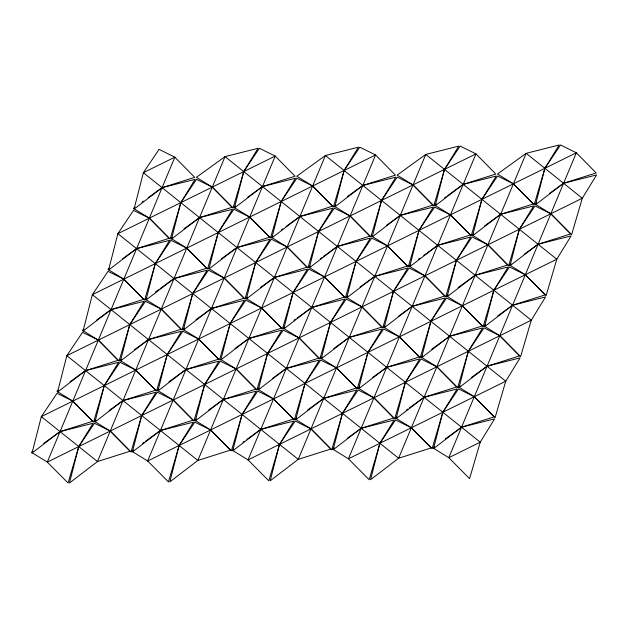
<?xml version="1.0" encoding="UTF-8"?>
<svg xmlns="http://www.w3.org/2000/svg" width="628" height="628" viewBox="0 0 628 628"><rect width="100%" height="100%" fill="white"/><g stroke="black" fill="none" stroke-linecap="round" stroke-linejoin="round"><path stroke-width="0.94" d="M134.989 207.24L133.442 208.363L149.338 218.159L170.117 239.08L180.809 202.64L195.104 179.341L162.095 187.662L148.153 197.734M141.959 202.208L143.506 201.086M109.484 268.227L107.93 269.341L123.826 279.146L144.605 300.066L155.297 263.619L169.599 240.32L136.582 248.649L122.641 258.72M172.425 237.18L170.871 238.302L186.767 248.099L207.546 269.019L218.238 232.58L232.541 209.281L199.523 217.61L184.035 228.796M235.367 206.141L233.812 207.264L249.709 217.06L270.487 237.981L281.179 201.541L295.482 178.242L262.465 186.563L247.754 197.192M83.971 329.213L82.417 330.328L98.313 340.125L119.092 361.045L129.784 324.605L144.087 301.307L111.07 309.635L96.359 320.264M146.913 298.167L145.366 299.289L161.255 309.086L182.042 330.006L192.725 293.566L207.028 270.268L174.011 278.596L160.077 288.66M155.43 292.02L158.523 289.783M221.464 258.736L236.952 247.55L269.538 237.219L249.709 217.06L233.906 209.265L218.238 232.58L208.92 269.004L236.952 247.55L269.969 239.221L255.667 262.52L244.983 298.959L224.196 278.047L208.308 268.242M58.459 390.192L56.913 391.315L72.801 401.111L93.588 422.032L104.272 385.592L118.574 362.293L85.557 370.622L70.077 381.808M272.795 236.081L271.249 237.203L287.137 247L307.924 267.921L318.608 231.481L332.911 208.182L299.894 216.511L285.96 226.575M281.313 229.934L282.859 228.812M121.4 359.153L119.854 360.268L135.75 370.073L156.529 390.993L167.221 354.553L181.516 331.246L148.498 339.575L134.565 349.647M335.737 205.042L334.19 206.165L350.079 215.961L370.865 236.882L381.557 200.442L395.852 177.143L362.835 185.464L347.355 196.65M184.342 328.114L182.795 329.229L198.691 339.026L219.47 359.946L230.162 323.506L244.457 300.208L211.44 308.536L195.96 319.723M32.946 451.179L31.4 452.301L47.296 462.098L68.075 483.018L78.767 446.579L93.062 423.28L60.053 431.609L43.787 443.352M247.283 297.068L245.736 298.19L261.633 307.987L282.412 328.907L293.103 292.467L307.398 269.169L274.389 277.498L260.447 287.561M95.888 420.14L94.341 421.255L110.238 431.059L131.017 451.972L141.708 415.532L156.003 392.233L122.994 400.562L109.052 410.634M310.224 266.029L308.678 267.143L324.574 276.948L345.353 297.86L356.045 261.421L370.339 238.122L337.33 246.451L323.389 256.522M320.296 258.76L321.842 257.637M158.829 389.093L157.283 390.216L173.179 400.012L193.958 420.933L204.649 384.493L218.952 361.194L185.935 369.523L168.901 381.824M386.33 225.476L400.272 215.412L432.849 205.081L413.028 184.915L397.132 175.118L425.776 154.425L458.793 146.096L444.498 169.395L433.807 205.835L413.028 184.915L397.226 177.127L381.557 200.442L372.231 236.866L400.272 215.412L433.289 207.083L418.986 230.382L408.294 266.822L387.515 245.901L371.619 236.104M234.935 348.548L248.876 338.476L281.454 328.146L261.633 307.987L245.831 300.192L230.162 323.506L220.844 359.93L248.876 338.476L281.894 330.147L267.591 353.454L256.899 389.894L236.12 368.974L220.224 359.169M436.107 203.943L434.56 205.066L450.457 214.862L471.236 235.783L481.927 199.343L496.23 176.044L463.213 184.365L447.725 195.551M444.624 197.789L446.178 196.674M284.719 327.015L283.165 328.13L299.061 337.927L319.84 358.847L330.532 322.407L344.835 299.109L311.818 307.437L297.107 318.066M294.006 320.304L295.553 319.181M133.324 450.08L131.77 451.202L147.666 460.999L168.445 481.919L179.137 445.48L193.44 422.181L160.423 430.51L145.712 441.131M142.611 443.368L144.165 442.253M347.661 295.969L346.106 297.091L362.003 306.888L382.782 327.808L393.473 291.368L407.776 268.07L374.759 276.399L360.048 287.02M196.266 419.041L194.711 420.156L210.608 429.952L231.387 450.873L242.078 414.433L256.381 391.134L223.364 399.463L208.653 410.092M410.602 264.93L409.048 266.044L424.944 275.849L445.723 296.761L456.415 260.322L470.717 237.023L437.7 245.352L423.767 255.423M418.342 259.333L419.889 258.218M259.207 387.994L257.661 389.117L273.549 398.913L294.336 419.834L305.02 383.394L319.322 360.095L286.305 368.424L272.371 378.488M473.543 233.883L471.997 235.005L487.885 244.802L508.672 265.723L519.356 229.283L533.659 205.984L500.642 214.313L484.384 226.056M322.148 356.955L320.602 358.07L336.49 367.875L357.277 388.795L367.961 352.355L382.264 329.048L349.246 337.377L333.758 348.564M536.485 202.844L534.938 203.967L550.827 213.763L571.613 234.684L582.297 198.244L596.6 174.937L563.583 183.266L549.649 193.338M385.09 325.916L383.543 327.031L399.432 336.828L420.218 357.748L430.902 321.308L445.205 298.01L412.188 306.338L398.254 316.402M233.695 448.981L232.148 450.103L248.044 459.9L268.823 480.82L279.515 444.381L293.81 421.082L260.793 429.403L246.859 439.474M242.989 442.269L244.535 441.154M448.031 294.87L446.484 295.992L462.373 305.789L483.16 326.709L493.851 290.269L508.146 266.971L475.129 275.3L458.095 287.6M296.636 417.942L295.089 419.057L310.986 428.853L331.765 449.774L342.456 413.334L356.751 390.035L323.734 398.364L307.477 410.108M510.972 263.831L509.426 264.945L525.322 274.75L546.101 295.662L556.793 259.223L571.087 235.924L538.07 244.253L524.137 254.324M359.577 386.895L358.031 388.018L373.927 397.814L394.706 418.735L405.398 382.295L419.692 358.996L386.683 367.325L372.742 377.389M422.518 355.856L420.972 356.971L436.868 366.776L457.647 387.696L468.339 351.256L482.634 327.949L449.624 336.278L431.813 349.144M485.46 324.817L483.913 325.932L499.81 335.729L520.588 356.649L531.28 320.209L545.583 296.911L512.566 305.239L497.855 315.868M334.065 447.882L332.518 449.004L348.414 458.801L369.193 479.721L379.885 443.282L394.188 419.983L361.171 428.304L347.229 438.375M397.014 416.843L395.459 417.958L411.356 427.754L432.135 448.675L442.826 412.235L457.129 388.936L424.112 397.265L409.401 407.894M406.3 410.131L407.847 409.009M459.955 385.796L458.401 386.919L474.297 396.715L495.076 417.636L505.768 381.196L520.07 357.897L487.053 366.226L471.565 377.412M434.443 446.783L432.896 447.905L448.785 457.702L469.571 478.622L480.255 442.183L494.558 418.884L461.541 427.205L445.283 438.956M41.33 416.631L32.012 453.063L60.053 431.609L92.63 421.278L72.801 401.111L57.007 393.316L41.33 416.631L97.481 461.549L130.067 451.218L110.238 431.059L94.436 423.264L78.767 446.579L69.449 483.003L97.481 461.549L225.036 156.623L258.045 148.294L243.75 171.593L233.059 208.033L212.28 187.113L196.383 177.316L225.036 156.623L505.768 381.196L348.414 458.801L475.969 153.876L460.167 146.081L444.498 169.395L435.18 205.819L463.213 184.365L495.79 174.042L475.969 153.876L66.843 355.652L57.525 392.076L85.557 370.622L118.142 360.291L98.313 340.125L82.519 332.338L66.843 355.652L197.851 460.45L230.437 450.119L210.608 429.952L194.813 422.165L179.137 445.48L169.819 481.904L197.851 460.45L325.406 155.524L358.423 147.195L344.12 170.494L333.429 206.934L312.65 186.014L296.754 176.217L325.406 155.524L531.28 320.209L248.044 459.9L375.591 154.975L359.797 147.18L344.12 170.494L334.803 206.918L362.835 185.464L395.42 175.141L375.591 154.975L92.355 294.665L83.037 331.089L111.07 309.635L143.655 299.305L123.826 279.146L108.024 271.351L92.355 294.665L298.229 459.351L330.807 449.02L310.986 428.853L295.184 421.066L279.515 444.381L270.197 480.805L298.229 459.351L425.776 154.425L556.793 259.223L147.666 460.999L275.221 156.074L259.419 148.279L243.75 171.593L234.432 208.017L262.465 186.563L295.05 176.24L275.221 156.074L117.868 233.679L108.55 270.103L136.582 248.649L169.16 238.318L149.338 218.159L133.536 210.364L117.868 233.679L398.599 458.252L431.185 447.921L411.356 427.754L395.554 419.967L379.885 443.282L370.567 479.706L398.599 458.252L526.154 153.326L559.171 144.997L544.869 168.296L534.177 204.736L513.398 183.816L497.502 174.019L526.154 153.326L582.297 198.244L47.296 462.098L174.843 157.173L159.049 149.378L143.372 172.692L134.054 209.116L162.095 187.662L194.672 177.339L174.843 157.173L143.372 172.692L480.255 442.183L448.785 457.702L576.339 152.777L560.537 144.982L544.869 168.296L535.551 204.72L563.583 183.266L596.168 172.943L576.339 152.777L41.33 416.631M104.272 385.592L94.954 422.016L122.994 400.562L155.571 390.231L135.75 370.073L119.948 362.278L104.272 385.592M129.784 324.605L120.466 361.029L148.498 339.575L181.084 329.245L161.255 309.086L145.461 301.291L129.784 324.605M155.297 263.619L145.979 300.051L174.011 278.596L206.596 268.266L186.767 248.099L170.965 240.304L155.297 263.619M180.809 202.64L171.491 239.064L199.523 217.61L232.109 207.279L212.28 187.113L196.478 179.325L180.809 202.64M141.708 415.532L132.39 451.956L160.423 430.51L193.008 420.179L173.179 400.012L157.377 392.217L141.708 415.532M167.221 354.553L157.903 390.977L185.935 369.523L218.513 359.192L198.691 339.026L182.889 331.239L167.221 354.553M192.725 293.566L183.407 329.99L211.44 308.536L244.025 298.206L224.196 278.047L208.402 270.252L192.725 293.566M204.649 384.493L195.332 420.917L223.364 399.463L255.949 389.132L236.12 368.974L220.318 361.179L204.649 384.493M255.667 262.52L246.349 298.952L274.389 277.498L306.966 267.167L287.137 247L271.343 239.205L255.667 262.52M281.179 201.541L271.861 237.965L299.894 216.511L332.479 206.18L312.65 186.014L296.848 178.226L281.179 201.541M242.078 414.433L232.76 450.857L260.793 429.403L293.378 419.08L273.549 398.913L257.755 391.118L242.078 414.433M267.591 353.454L258.273 389.878L286.305 368.424L318.891 358.093L299.061 337.927L283.259 330.14L267.591 353.454M293.103 292.467L283.785 328.891L311.818 307.437L344.403 297.107L324.574 276.948L308.772 269.153L293.103 292.467M318.608 231.481L309.29 267.905L337.33 246.451L369.908 236.12L350.079 215.961L334.284 208.166L318.608 231.481M305.02 383.394L295.702 419.818L323.734 398.364L356.319 388.033L336.49 367.875L320.696 360.079L305.02 383.394M330.532 322.407L321.214 358.831L349.246 337.377L381.832 327.047L362.003 306.888L346.201 299.093L330.532 322.407M356.045 261.421L346.727 297.853L374.759 276.399L407.344 266.068L387.515 245.901L371.713 238.106L356.045 261.421M342.456 413.334L333.138 449.758L361.171 428.304L393.748 417.981L373.927 397.814L358.125 390.019L342.456 413.334M367.961 352.355L358.643 388.779L386.683 367.325L419.261 356.994L399.432 336.828L383.637 329.041L367.961 352.355M393.473 291.368L384.155 327.792L412.188 306.338L444.773 296.008L424.944 275.849L409.142 268.054L393.473 291.368M418.986 230.382L409.668 266.806L437.7 245.352L470.286 235.021L450.457 214.862L434.655 207.067L418.986 230.382M405.398 382.295L396.08 418.719L424.112 397.265L456.697 386.934L436.868 366.776L421.066 358.981L405.398 382.295M430.902 321.308L421.584 357.732L449.624 336.278L482.202 325.948L462.373 305.789L446.579 297.994L430.902 321.308M456.415 260.322L447.097 296.754L475.129 275.3L507.714 264.969L487.885 244.802L472.091 237.007L456.415 260.322M481.927 199.343L472.609 235.767L500.642 214.313L533.227 203.982L513.398 183.816L497.596 176.028L481.927 199.343M442.826 412.235L433.508 448.659L461.541 427.205L494.126 416.882L474.297 396.715L458.495 388.92L442.826 412.235M468.339 351.256L459.021 387.68L487.053 366.226L519.639 355.895L499.81 335.729L484.007 327.934L468.339 351.256M493.851 290.269L484.526 326.693L512.566 305.239L545.143 294.909L525.322 274.75L509.52 266.955L493.851 290.269M519.356 229.283L510.038 265.707L538.07 244.253L570.656 233.922L550.827 213.763L535.032 205.968L519.356 229.283"/></g></svg>
